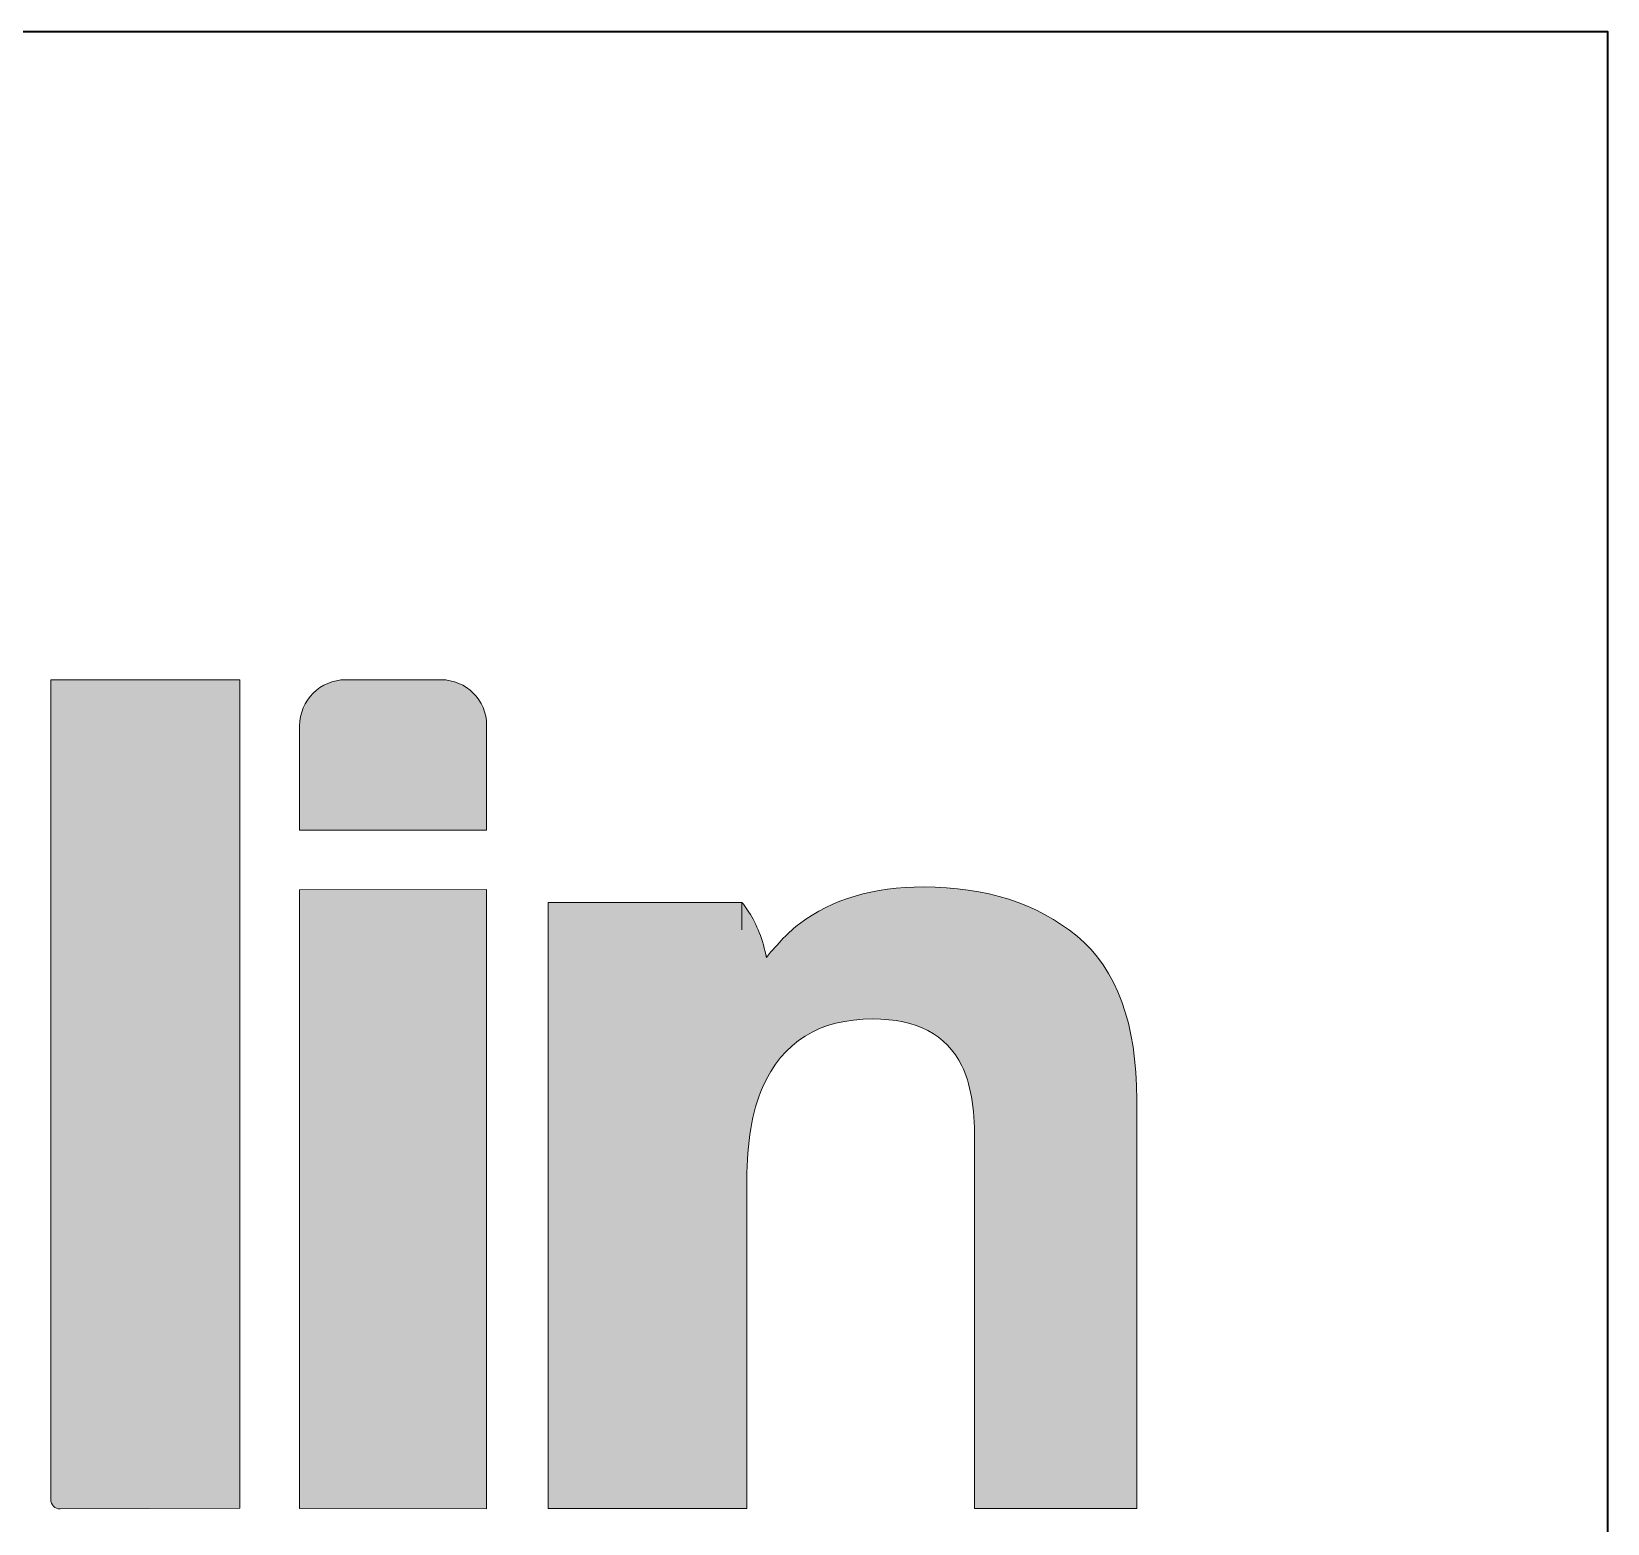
# Model space of a CAD drawing. Header units: centimetres. Extents: x -8 to 123, y -18 to 6.
# Drawn here: x 0.06 to 5.18, y -7.89 to -3.04 of the extents above; entities that cross this region are included whole.
import ezdxf

# ---------------------------------------------------------------- set-up
doc = ezdxf.new("R2010")
doc.units = ezdxf.units.CM
doc.header["$MEASUREMENT"] = 0
doc.layers.add('Layer 1', color=7, linetype='Continuous', lineweight=0)

msp = doc.modelspace()

# ---------------------------------------------------------------- hatches: boundary and pattern name
at = {"layer": 'Layer 1', "true_color": 0x000000, "transparency": 33554687}
h = msp.add_hatch(color=18, dxfattribs=at)
h.dxf.hatch_style = 2
edge = h.paths.add_edge_path()
edge.add_spline(control_points=[(0.1207, -7.8113), (0.1215, -7.8306), (0.1343, -7.8433), (0.1515, -7.8432), (0.1515, -7.8432), (0.7346, -7.8406), (0.7346, -7.8406), (0.7346, -7.8406), (0.7346, -5.1499), (0.7346, -5.1499), (0.7346, -5.1499), (0.1207, -5.15), (0.1207, -5.15), (0.1207, -5.15), (0.1207, -7.8113), (0.1207, -7.8113)], knot_values=[0, 0, 0, 0, 1, 1, 1, 2, 2, 2, 3, 3, 3, 4, 4, 4, 5, 5, 5, 5], degree=3, periodic=0)
h = msp.add_hatch(color=18, dxfattribs=at)
h.dxf.hatch_style = 2
edge = h.paths.add_edge_path()
edge.add_spline(control_points=[(1.3883, -5.1501), (1.3883, -5.1501), (1.0783, -5.1501), (1.0783, -5.1501), (0.9958, -5.1501), (0.9289, -5.2169), (0.9289, -5.2994), (0.9289, -5.2994), (0.9289, -5.6381), (0.9289, -5.6381), (0.9289, -5.6381), (1.536, -5.6381), (1.536, -5.6381), (1.536, -5.6381), (1.536, -5.2978), (1.536, -5.2978), (1.536, -5.2162), (1.4698, -5.1501), (1.3883, -5.1501)], knot_values=[0, 0, 0, 0, 1, 1, 1, 2, 2, 2, 3, 3, 3, 4, 4, 4, 5, 5, 5, 6, 6, 6, 6], degree=3, periodic=0)
h = msp.add_hatch(color=18, dxfattribs=at)
h.dxf.hatch_style = 2
h.paths.add_polyline_path([(0.9289, -5.8321), (0.9289, -7.8416), (1.536, -7.8423), (1.5353, -5.8314)])
h = msp.add_hatch(color=18, dxfattribs=at)
h.dxf.hatch_style = 2
edge = h.paths.add_edge_path()
edge.add_spline(control_points=[(3.6468, -6.5141), (3.6468, -6.2669), (3.5822, -6.0898), (3.453, -5.9831), (3.3238, -5.8764), (3.1576, -5.823), (2.9544, -5.823), (2.7922, -5.823), (2.6582, -5.8628), (2.5523, -5.9424), (2.5176, -5.9687), (2.4815, -6.0061), (2.4442, -6.0522), (2.4439, -6.0501), (2.4436, -6.0482), (2.4434, -6.0459), (2.4431, -6.0451), (2.4431, -6.0445), (2.4428, -6.0437), (2.4296, -5.9832), (2.4085, -5.9354), (2.383, -5.8979), (2.3773, -5.889), (2.3711, -5.8811), (2.3649, -5.8732), (2.3649, -5.8732), (2.3649, -5.8841), (2.3649, -5.8841), (2.3649, -5.8841), (2.3648, -5.9619), (2.3648, -5.9619), (2.3648, -5.9619), (2.3648, -5.8737), (2.3648, -5.8737), (2.3648, -5.8737), (1.7362, -5.8737), (1.7362, -5.8737), (1.7362, -5.8737), (1.7362, -7.842), (1.7362, -7.842), (1.7362, -7.842), (2.3811, -7.842), (2.3811, -7.842), (2.3811, -7.842), (2.3811, -6.7746), (2.3811, -6.7746), (2.3811, -6.6528), (2.3979, -6.5527), (2.4315, -6.4743), (2.4964, -6.3259), (2.616, -6.2518), (2.7904, -6.2518), (2.9322, -6.2518), (3.0284, -6.3024), (3.0789, -6.4037), (3.1065, -6.4592), (3.1204, -6.5388), (3.1204, -6.6425), (3.1204, -6.6425), (3.1204, -7.842), (3.1204, -7.842), (3.1204, -7.842), (3.6468, -7.842), (3.6468, -7.842), (3.6468, -7.842), (3.6468, -6.5141), (3.6468, -6.5141)], knot_values=[0, 0, 0, 0, 1, 1, 1, 2, 2, 2, 3, 3, 3, 4, 4, 4, 5, 5, 5, 6, 6, 6, 7, 7, 7, 8, 8, 8, 9, 9, 9, 10, 10, 10, 11, 11, 11, 12, 12, 12, 13, 13, 13, 14, 14, 14, 15, 15, 15, 16, 16, 16, 17, 17, 17, 18, 18, 18, 19, 19, 19, 20, 20, 20, 21, 21, 21, 22, 22, 22, 22], degree=3, periodic=0)

# ---------------------------------------------------------------- linework, layer by layer
at = {"layer": 'Layer 1', "color": 18, "lineweight": 35, "true_color": 0x000000}
msp.add_lwpolyline([(5.1752, -10.384), (-7.7994, -10.384), (-7.7994, -3.0446), (5.1752, -3.0446)], close=True, dxfattribs=at)
at = {"layer": 'Layer 1'}
msp.add_lwpolyline([(0.9289, -5.8321), (0.9289, -7.8416), (1.536, -7.8423), (1.5353, -5.8314)], close=True, dxfattribs=at)
for points, knots in [([(0.1207, -7.8113), (0.1215, -7.8306), (0.1343, -7.8433), (0.1515, -7.8432), (0.1515, -7.8432), (0.7346, -7.8406), (0.7346, -7.8406), (0.7346, -7.8406), (0.7346, -5.1499), (0.7346, -5.1499), (0.7346, -5.1499), (0.1207, -5.15), (0.1207, -5.15), (0.1207, -5.15), (0.1207, -7.8113), (0.1207, -7.8113)], [0, 0, 0, 0, 1, 1, 1, 2, 2, 2, 3, 3, 3, 4, 4, 4, 5, 5, 5, 5]), ([(1.3883, -5.1501), (1.3883, -5.1501), (1.0783, -5.1501), (1.0783, -5.1501), (0.9958, -5.1501), (0.9289, -5.2169), (0.9289, -5.2994), (0.9289, -5.2994), (0.9289, -5.6381), (0.9289, -5.6381), (0.9289, -5.6381), (1.536, -5.6381), (1.536, -5.6381), (1.536, -5.6381), (1.536, -5.2978), (1.536, -5.2978), (1.536, -5.2162), (1.4698, -5.1501), (1.3883, -5.1501)], [0, 0, 0, 0, 1, 1, 1, 2, 2, 2, 3, 3, 3, 4, 4, 4, 5, 5, 5, 6, 6, 6, 6]), ([(3.6468, -6.5141), (3.6468, -6.2669), (3.5822, -6.0898), (3.453, -5.9831), (3.3238, -5.8764), (3.1576, -5.823), (2.9544, -5.823), (2.7922, -5.823), (2.6582, -5.8628), (2.5523, -5.9424), (2.5176, -5.9687), (2.4815, -6.0061), (2.4442, -6.0522), (2.4439, -6.0501), (2.4436, -6.0482), (2.4434, -6.0459), (2.4431, -6.0451), (2.4431, -6.0445), (2.4428, -6.0437), (2.4296, -5.9832), (2.4085, -5.9354), (2.383, -5.8979), (2.3773, -5.889), (2.3711, -5.8811), (2.3649, -5.8732), (2.3649, -5.8732), (2.3649, -5.8841), (2.3649, -5.8841), (2.3649, -5.8841), (2.3648, -5.9619), (2.3648, -5.9619), (2.3648, -5.9619), (2.3648, -5.8737), (2.3648, -5.8737), (2.3648, -5.8737), (1.7362, -5.8737), (1.7362, -5.8737), (1.7362, -5.8737), (1.7362, -7.842), (1.7362, -7.842), (1.7362, -7.842), (2.3811, -7.842), (2.3811, -7.842), (2.3811, -7.842), (2.3811, -6.7746), (2.3811, -6.7746), (2.3811, -6.6528), (2.3979, -6.5527), (2.4315, -6.4743), (2.4964, -6.3259), (2.616, -6.2518), (2.7904, -6.2518), (2.9322, -6.2518), (3.0284, -6.3024), (3.0789, -6.4037), (3.1065, -6.4592), (3.1204, -6.5388), (3.1204, -6.6425), (3.1204, -6.6425), (3.1204, -7.842), (3.1204, -7.842), (3.1204, -7.842), (3.6468, -7.842), (3.6468, -7.842), (3.6468, -7.842), (3.6468, -6.5141), (3.6468, -6.5141)], [0, 0, 0, 0, 1, 1, 1, 2, 2, 2, 3, 3, 3, 4, 4, 4, 5, 5, 5, 6, 6, 6, 7, 7, 7, 8, 8, 8, 9, 9, 9, 10, 10, 10, 11, 11, 11, 12, 12, 12, 13, 13, 13, 14, 14, 14, 15, 15, 15, 16, 16, 16, 17, 17, 17, 18, 18, 18, 19, 19, 19, 20, 20, 20, 21, 21, 21, 22, 22, 22, 22])]:
    msp.add_open_spline(points, degree=3, knots=knots, dxfattribs=at)

doc.saveas('drawing.dxf')
